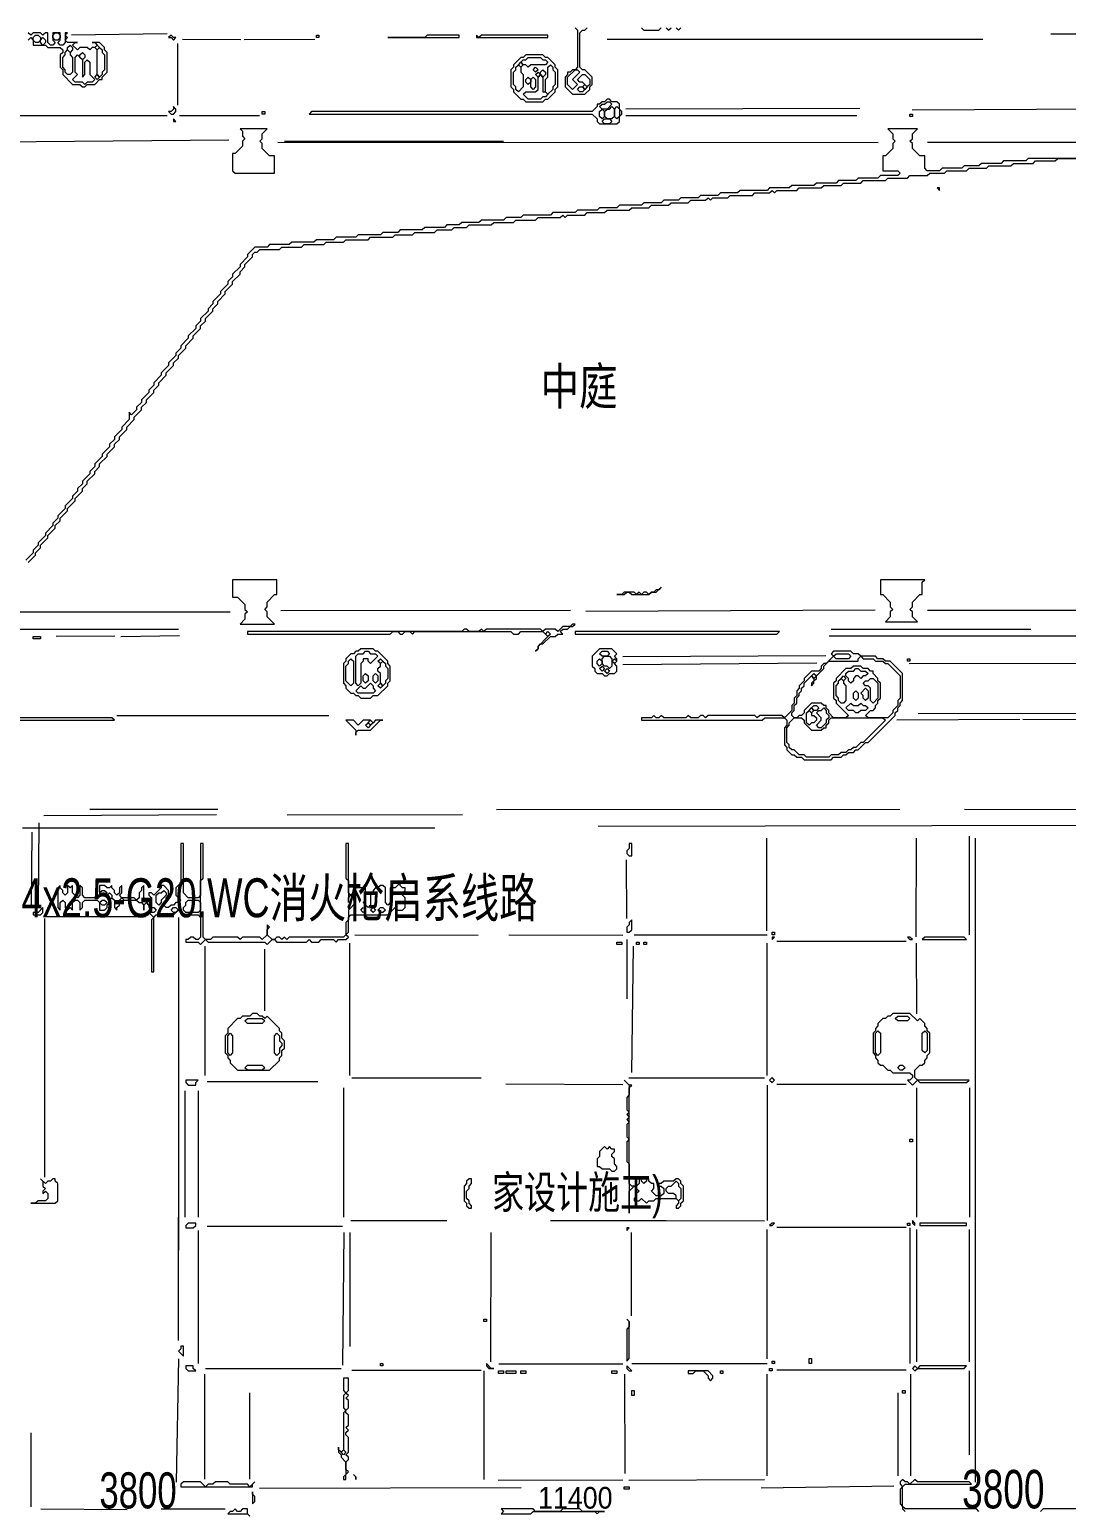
# Model space of a CAD drawing. Extents: x 10 to 1970, y 11 to 1392.
# Drawn here: x 799 to 1220, y 322 to 923 of the extents above; entities that cross this region are included whole.
import ezdxf

# ---------------------------------------------------------------- set-up
doc = ezdxf.new("R2010")
doc.units = 0
for name, color, linetype, lineweight in [('OCR_TEXT', 6, 'Continuous', 0), ('TEXT_FALLBACK_OUTLINE', 2, 'Continuous', 0), ('TRACE_CURVE', 6, 'Continuous', 0), ('TRACE_STRAIGHT', 5, 'Continuous', 0), ('TRACE_TEXT_SYMBOL', 6, 'Continuous', 0)]:
    doc.layers.add(name, color=color, linetype=linetype, lineweight=lineweight)
doc.styles.add('wqy-unicode', font='wqy-unicode.lff')

msp = doc.modelspace()

# ---------------------------------------------------------------- linework, layer by layer
at = {"layer": 'TEXT_FALLBACK_OUTLINE', "color": 2}
for points in [[(927, 643), (931, 639), (931, 637), (931, 638), (932, 639), (937, 639), (941, 643), (942, 643), (939, 643), (938, 642), (937, 643), (934, 643), (932, 641), (930, 643)], [(936, 642), (937, 643), (938, 642), (937, 641)], [(935, 641), (936, 642), (937, 641), (936, 640)]]:
    msp.add_lwpolyline(points, close=True, dxfattribs=at)
at = {"layer": 'TRACE_CURVE', "color": 6}
for points in [[(798, 919), (799, 920), (800, 919), (800, 917), (805, 917), (806, 916), (811, 916), (812, 915), (812, 914), (811, 913), (811, 908), (812, 907), (812, 905), (816, 901), (819, 901), (820, 900), (821, 900), (822, 901), (825, 901), (827, 903), (828, 903), (828, 904), (830, 906), (830, 914), (829, 915), (829, 916), (827, 918), (824, 918), (825, 918), (826, 917), (825, 916), (824, 916), (823, 915), (822, 916), (819, 916), (818, 915), (816, 917), (817, 918), (818, 918), (814, 918), (813, 919), (814, 920), (813, 921), (814, 922), (813, 922), (813, 918)], [(813, 918), (812, 917), (811, 917), (810, 918), (811, 919), (811, 922), (808, 922), (808, 919), (809, 918), (808, 917), (807, 917), (806, 918), (806, 922), (805, 922), (804, 921), (803, 922), (800, 922), (799, 921), (798, 922)], [(1020, 924), (1021, 923), (1021, 908), (1020, 907), (1019, 907), (1018, 906), (1017, 906), (1017, 905), (1016, 904), (1016, 900), (1019, 897), (1024, 897), (1026, 899), (1026, 900), (1027, 901), (1027, 904), (1024, 907), (1023, 907), (1022, 908), (1022, 922), (1023, 923), (1024, 923), (1025, 924)], [(1047, 924), (1048, 923), (1054, 923), (1055, 924)], [(1057, 924), (1058, 923), (1059, 924)], [(1061, 924), (1062, 923), (1063, 924)], [(1147, 883), (1149, 881), (1149, 879), (1150, 878), (1149, 877), (1149, 875), (1146, 872), (1145, 872), (1145, 866), (1151, 866), (1152, 865), (1151, 864), (1144, 864), (1143, 863), (1135, 863), (1134, 862), (1127, 862), (1126, 861), (1118, 861), (1117, 860), (1108, 860), (1107, 859), (1099, 859), (1098, 858), (1087, 858), (1086, 857), (1079, 857), (1078, 856), (1071, 856), (1070, 855), (1063, 855), (1062, 854), (1056, 854), (1055, 853), (1048, 853), (1047, 852), (1038, 852), (1037, 851), (1030, 851), (1029, 850), (1021, 850), (1020, 849), (1011, 849), (1010, 848), (999, 848), (998, 847), (992, 847), (991, 846), (982, 846), (981, 845), (974, 845), (973, 844), (968, 844), (967, 843), (959, 843), (958, 842), (949, 842), (948, 841), (942, 841), (941, 840), (932, 840), (931, 839), (923, 839), (922, 838)], [(1184, 868), (1178, 868), (1177, 867), (1169, 867), (1168, 866), (1163, 866), (1162, 867), (1162, 872), (1160, 872), (1157, 875), (1157, 877), (1156, 878), (1157, 879), (1157, 881), (1159, 883), (1147, 883)], [(996, 846), (1004, 846), (1005, 847), (1014, 847), (1015, 848), (1016, 847), (1017, 848), (1024, 848), (1025, 849), (1032, 849), (1033, 850), (1042, 850), (1043, 851), (1050, 851), (1051, 852), (1058, 852), (1059, 853), (1066, 853), (1067, 854), (1073, 854), (1074, 855), (1075, 854), (1076, 855), (1082, 855), (1083, 856), (1092, 856), (1093, 857), (1099, 857), (1100, 858), (1101, 857), (1102, 858), (1110, 858), (1111, 859), (1120, 859), (1121, 860), (1128, 860), (1129, 861), (1136, 861), (1137, 862), (1146, 862), (1147, 863), (1155, 863), (1156, 864), (1163, 864), (1164, 865), (1170, 865), (1171, 866), (1179, 866), (1180, 867), (1187, 867), (1188, 868), (1197, 868), (1198, 869), (1206, 869), (1207, 870), (1215, 870), (1216, 871), (1225, 871), (1204, 871), (1203, 870), (1194, 870), (1193, 869), (1185, 869), (1184, 868)], [(841, 766), (844, 769), (844, 770), (846, 772), (846, 773), (849, 776), (849, 777), (851, 779), (851, 780), (854, 783), (854, 784), (857, 787), (857, 788), (859, 790), (859, 791), (862, 794), (862, 795), (865, 798), (865, 799), (868, 802), (868, 803), (870, 805), (870, 806), (873, 809), (873, 810), (875, 812), (875, 813), (878, 816), (878, 817), (881, 820), (881, 821), (884, 824), (884, 825), (886, 827), (886, 828), (889, 831), (889, 832), (890, 833), (891, 833), (892, 834), (900, 834), (901, 835), (909, 835), (910, 836), (918, 836), (919, 837), (926, 837), (927, 838), (936, 838), (937, 839), (946, 839), (947, 840), (954, 840), (955, 841), (963, 841), (964, 842), (970, 842), (971, 843), (976, 843), (977, 844), (986, 844), (987, 845), (995, 845), (996, 846)], [(922, 838), (915, 838), (914, 837), (905, 837), (904, 836), (896, 836), (895, 835), (890, 835), (887, 832), (887, 831), (884, 828), (884, 827), (881, 824), (881, 823), (879, 821), (879, 820), (876, 817), (876, 816), (873, 813), (873, 812), (871, 810), (871, 809), (868, 806), (868, 805), (866, 803), (866, 802), (863, 799), (863, 798), (860, 795), (860, 794), (858, 792), (858, 791), (855, 788), (855, 787), (852, 784), (852, 783), (849, 780), (849, 779), (847, 777), (847, 776), (844, 773), (844, 772), (842, 770), (842, 769), (840, 767), (839, 768), (839, 765), (836, 762), (836, 761), (833, 758), (833, 757), (831, 755), (831, 754), (828, 751), (828, 750), (825, 747), (825, 746), (823, 744), (823, 743), (820, 740), (820, 739), (818, 737), (818, 736), (816, 734)], [(798, 707), (801, 710), (801, 711), (803, 713), (803, 714), (806, 717), (806, 718), (809, 721), (809, 722), (811, 724), (811, 725), (814, 728), (814, 729), (817, 732), (817, 733), (820, 736), (820, 737), (822, 739), (822, 740), (825, 743), (825, 744), (827, 746), (827, 747), (830, 750), (830, 751), (833, 754), (833, 755), (835, 757), (835, 758), (838, 761), (838, 762), (841, 765), (841, 766)], [(816, 734), (816, 733), (813, 730), (813, 729), (810, 726), (810, 725), (808, 723), (808, 722), (805, 719), (805, 718), (802, 715), (802, 714), (800, 712), (800, 711), (797, 708)], [(754, 643), (833, 643), (832, 644), (769, 644)]]:
    msp.add_lwpolyline(points, dxfattribs=at)
for points in [[(800, 920), (801, 921), (802, 921), (803, 920), (803, 919), (802, 918), (801, 918), (800, 919)], [(803, 919), (804, 920), (805, 919), (805, 918), (804, 917), (803, 918)], [(808, 921), (809, 922), (810, 922), (811, 921), (811, 920), (810, 919), (809, 919), (808, 920)], [(813, 914), (814, 915), (815, 914), (815, 913), (816, 912), (816, 906), (815, 905), (814, 905), (813, 906), (813, 907), (812, 908), (812, 912), (813, 913)], [(814, 916), (815, 917), (816, 916), (816, 915), (815, 914), (814, 915)], [(819, 913), (820, 914), (821, 913), (821, 912), (820, 911), (819, 912)], [(825, 916), (826, 917), (827, 916), (826, 915)], [(826, 915), (827, 916), (828, 915), (828, 914), (829, 913), (829, 907), (828, 906), (828, 905), (827, 904), (826, 905)], [(817, 912), (818, 913), (820, 911), (820, 904), (821, 905), (821, 910), (822, 911), (823, 910), (823, 905), (825, 903), (824, 902), (822, 902), (821, 901), (820, 902), (817, 902), (816, 903), (818, 905), (817, 906)], [(825, 904), (826, 905), (827, 904), (826, 903)], [(1020, 907), (1021, 907), (1022, 906), (1019, 903), (1021, 901), (1019, 899), (1017, 901), (1017, 904)], [(1023, 905), (1024, 905), (1026, 903), (1026, 901), (1025, 900), (1023, 902), (1022, 902), (1021, 903)], [(1021, 899), (1022, 900), (1023, 900), (1024, 899), (1023, 898), (1022, 898)], [(1023, 900), (1024, 901), (1025, 900), (1024, 899)]]:
    msp.add_lwpolyline(points, close=True, dxfattribs=at)
at = {"layer": 'TRACE_STRAIGHT', "color": 5}
for p, q in [((815.63, 921.2), (854.39, 921.71)), ((860.62, 919.37), (884.38, 919.27)), ((885.62, 919.31), (914.37, 919.32)), ((1033.12, 919.34), (1185.62, 919.33)), ((1213.13, 921.49), (1285.62, 921.93)), ((858.61, 917.62), (858.61, 892.62)), ((1040.62, 891.07), (1135.63, 891.33)), ((1156.87, 890.7), (1281.87, 891.48)), ((756.88, 888.4), (854.38, 888.39)), ((859.37, 888.43), (891.88, 888.37)), ((1040.62, 888.4), (1134.38, 888.42)), ((780.65, 877.67), (879.39, 878.51)), ((899.37, 877.53), (1143.12, 877.52)), ((902, 878), (991, 878)), ((1163.13, 877.53), (1261.88, 877.58)), ((780, 687), (880, 687)), ((900.62, 687.62), (1018.12, 687.74)), ((1024.35, 687.23), (1141.86, 687.81)), ((1163.13, 687.67), (1260.63, 687.63)), ((780, 680), (859, 680)), ((1124, 680), (1205, 680)), ((809.37, 677.2), (833.13, 677.3)), ((835.59, 677.01), (859.38, 677.42)), ((1123.12, 677.29), (1271.88, 677.29)), ((1039.37, 668.84), (1121.87, 669.25)), ((1039.37, 665.59), (1118.13, 666.34)), ((1155.62, 666.09), (1275.63, 666.14)), ((834, 645), (920, 645)), ((1150.62, 643.14), (1200.63, 643.42)), ((1159.37, 645.8), (1259.37, 645.91)), ((1201.87, 643.51), (1270.64, 643.11)), ((823, 607), (875, 607)), ((988.12, 606.86), (1151.88, 606.88)), ((1178.12, 606.95), (1250.63, 606.67)), ((802.19, 567.62), (802.4, 601.37)), ((804.38, 604.4), (874.38, 604.75)), ((903.12, 604.63), (974.38, 604.78)), ((795.62, 599.43), (963.12, 599.31)), ((799.3, 567.63), (799.57, 597.62)), ((1029.38, 600.05), (1240.42, 600.42)), ((1097.84, 557.62), (1097.88, 595.13)), ((1158.57, 555.12), (1158.6, 595.12)), ((1180, 596), (1180, 556)), ((1182.65, 333.88), (1182.66, 595.12)), ((1040.77, 586.39), (1040.95, 562.62)), ((804.7, 457.62), (804.7, 562.62)), ((805.62, 563.44), (845.63, 563.4)), ((859, 563), (859, 428)), ((930.62, 555.89), (980.63, 555.75)), ((993.12, 555.92), (1039.38, 555.86)), ((1041, 554), (1041, 530)), ((1044, 556), (1098, 556)), ((1101.87, 553.42), (1154.38, 553.38)), ((869.7, 551.38), (869.7, 498.88)), ((893.92, 550.13), (893.95, 525.12)), ((928.59, 498.88), (928.59, 552.62)), ((1043.04, 500.13), (1043.74, 551.37)), ((1097.87, 552.62), (1097.87, 498.88)), ((1158.57, 552.62), (1158.58, 523.88)), ((870.63, 496.48), (915.63, 496.46)), ((926.08, 441.37), (926.12, 493.88)), ((929.37, 497.9), (981.87, 497.95)), ((991.87, 495.48), (1039.38, 495.21)), ((1041.87, 497.93), (1096.87, 497.95)), ((1098, 495), (1098, 440)), ((1101.88, 495.3), (1154.38, 495.3)), ((1158.61, 493.88), (1158.61, 441.38)), ((1180.14, 493.88), (1180.14, 441.38)), ((861.69, 441.37), (861.72, 492.63)), ((867.03, 492.63), (867.06, 441.37)), ((859.03, 391.37), (859.03, 441.38)), ((929, 440), (968, 440)), ((1010, 440), (1057, 440)), ((1044.37, 439.97), (1096.88, 439.94)), ((867, 436), (867, 382)), ((870.62, 437.77), (925.62, 437.7)), ((925.8, 381.37), (926.21, 435.13)), ((928.58, 435.13), (928.62, 388.87)), ((985.86, 382.62), (985.9, 435.13)), ((1042.79, 435.12), (1042.84, 401.37)), ((1097.87, 436.38), (1097.87, 383.88)), ((1101.87, 437.31), (1154.38, 437.28)), ((1156, 437), (1156, 382)), ((1158.59, 436.38), (1158.59, 382.62)), ((1180.15, 382.62), (1180.16, 436.38)), ((858.26, 333.85), (859.11, 383.88)), ((870, 380), (925, 380)), ((929.37, 379.35), (981.88, 379.34)), ((983, 379), (983, 335)), ((989.11, 381.86), (1039.38, 381.82)), ((1043, 382), (1098, 382)), ((1101.87, 379.42), (1154.38, 379.45)), ((1180, 379), (1180, 345)), ((869.69, 335.12), (869.7, 377.62)), ((1040.14, 377.63), (1040.18, 337.36)), ((1097.85, 377.63), (1097.88, 336.37)), ((1156.17, 377.63), (1156.22, 336.37)), ((887.82, 370.13), (887.9, 335.12)), ((1151.05, 370.13), (1151.12, 336.37)), ((799.03, 353.88), (799.08, 323.87)), ((891.87, 331.44), (998.13, 331.63)), ((988.85, 334.72), (1039.38, 334.8)), ((1041.87, 334.73), (1096.88, 334.87)), ((1095.6, 331.51), (1149.38, 332.39)), ((803.13, 322.99), (838.13, 322.83)), ((852, 323), (878, 323))]:
    msp.add_line(p, q, dxfattribs=at)
at = {"layer": 'TRACE_TEXT_SYMBOL', "color": 6}
for points in [[(856, 921), (855, 920), (856, 920), (857, 919), (858, 920), (857, 920)], [(915, 921), (916, 921), (916, 920), (915, 920)], [(960, 921), (959, 920), (944, 920), (973, 920), (973, 921)], [(980, 921), (980, 920), (1009, 920), (1009, 921), (982, 921), (981, 920)], [(1000, 913), (999, 912), (998, 912), (995, 909), (995, 908), (994, 907), (994, 900), (995, 899), (995, 898), (998, 895), (999, 895), (1000, 894), (1007, 894), (1008, 895), (1009, 895), (1012, 898), (1012, 899), (1013, 900), (1013, 907), (1012, 908), (1012, 909), (1009, 912), (1008, 912), (1007, 913)], [(996, 908), (997, 909), (998, 908), (998, 906), (999, 905), (999, 900), (997, 898), (996, 899), (996, 900), (995, 901), (995, 906), (996, 907)], [(997, 909), (998, 910), (999, 909), (998, 908)], [(1000, 911), (1001, 912), (1006, 912), (1007, 911), (1008, 911), (1009, 910), (1008, 909), (1002, 909), (1001, 908), (1000, 909), (999, 909), (998, 910), (999, 911)], [(1003, 907), (1004, 908), (1005, 907), (1004, 906)], [(1009, 908), (1010, 909), (1011, 908), (1011, 907), (1012, 906), (1012, 901), (1011, 900), (1011, 899), (1009, 897), (1008, 898), (1008, 903), (1009, 904)], [(1005, 904), (1006, 905), (1007, 904), (1007, 898), (1008, 898), (1009, 897), (1008, 896), (1007, 896), (1006, 895), (1001, 895), (999, 897), (1000, 898), (1004, 898), (1005, 899)], [(1000, 903), (1001, 904), (1002, 903), (1002, 902), (1001, 901), (1000, 902)], [(1002, 903), (1003, 904), (1004, 903), (1004, 900), (1003, 899), (1002, 900)], [(1004, 905), (1005, 906), (1006, 905), (1005, 904)], [(1006, 906), (1007, 907), (1008, 906), (1008, 905), (1007, 904), (1006, 905)], [(857, 892), (857, 891), (856, 890), (855, 890), (856, 889), (857, 889), (858, 890), (858, 891)], [(893, 890), (894, 890), (894, 889), (893, 889)], [(1033, 895), (1032, 894), (1031, 894), (1030, 893), (1029, 893), (1029, 892), (1027, 890), (913, 890), (912, 889), (1027, 889), (1029, 887), (1029, 886), (1030, 885), (1037, 885), (1038, 886), (1038, 888), (1039, 889), (1039, 890), (1038, 891), (1038, 893), (1037, 894), (1035, 894), (1034, 895)], [(1032, 893), (1033, 894), (1034, 894), (1035, 893), (1033, 891), (1031, 891), (1030, 892), (1031, 893)], [(1030, 890), (1031, 891), (1032, 890), (1032, 888), (1031, 887), (1030, 888)], [(1034, 891), (1035, 892), (1036, 891), (1036, 888), (1035, 887), (1033, 887), (1032, 888), (1032, 890), (1033, 891)], [(1036, 891), (1037, 892), (1038, 891), (1038, 888), (1037, 887), (1036, 888)], [(857, 887), (857, 886), (858, 886)], [(1031, 886), (1032, 887), (1034, 887), (1035, 886), (1034, 885), (1032, 885)], [(1156, 889), (1157, 889), (1157, 888), (1156, 888)], [(884, 883), (885, 882), (885, 880), (886, 879), (885, 878), (885, 876), (882, 873), (881, 873), (881, 866), (882, 865), (898, 865), (898, 872), (896, 872), (893, 875), (893, 877), (892, 878), (893, 879), (893, 881), (895, 883)], [(1167, 859), (1168, 858), (1168, 859)], [(881, 700), (881, 693), (883, 693), (886, 690), (886, 688), (887, 687), (886, 686), (886, 684), (884, 682), (898, 682), (895, 685), (895, 687), (894, 688), (895, 689), (895, 691), (898, 694), (899, 694), (899, 700)], [(1055, 697), (1054, 696), (1053, 696), (1052, 695), (1051, 695), (1050, 694), (1049, 695), (1048, 695), (1047, 694), (1046, 695), (1045, 694), (1044, 695), (1040, 695), (1039, 694), (1037, 694), (1040, 694), (1041, 695), (1042, 695), (1043, 694), (1050, 694), (1051, 695), (1053, 695)], [(1144, 700), (1144, 694), (1145, 694), (1148, 691), (1148, 689), (1149, 688), (1148, 687), (1148, 685), (1146, 683), (1159, 683), (1157, 685), (1157, 687), (1156, 688), (1157, 689), (1157, 691), (1160, 694), (1161, 694), (1161, 699), (1162, 700)], [(1019, 682), (1018, 681), (1015, 681), (1013, 679), (1012, 680), (1008, 680), (1007, 679), (1006, 680), (984, 680), (983, 679), (982, 680), (981, 679), (977, 679), (976, 680), (975, 680), (974, 679), (887, 679), (887, 678), (945, 678), (946, 679), (948, 679), (949, 678), (950, 678), (951, 679), (953, 679), (954, 678), (955, 679), (994, 679), (995, 678), (997, 678), (998, 679), (1007, 679), (1009, 677), (1005, 673), (1005, 672), (1004, 671), (1005, 672), (1005, 673), (1006, 674), (1007, 674), (1010, 677), (1012, 677), (1013, 678), (1015, 678), (1014, 679), (1015, 680), (1017, 680), (1018, 681), (1019, 681), (1020, 682)], [(1008, 678), (1009, 679), (1010, 678), (1009, 677)], [(1020, 679), (1020, 678), (1102, 678), (1103, 679)], [(800, 677), (803, 677), (803, 676), (800, 676)], [(933, 672), (932, 671), (931, 671), (930, 670), (929, 670), (927, 668), (927, 667), (926, 666), (926, 658), (927, 657), (927, 656), (929, 654), (930, 654), (931, 653), (932, 653), (933, 652), (937, 652), (938, 653), (940, 653), (944, 657), (944, 658), (945, 659), (945, 665), (944, 666), (944, 667), (940, 671), (939, 671), (938, 672)], [(928, 667), (929, 668), (930, 667), (930, 658), (929, 657), (927, 659), (927, 665), (928, 666)], [(934, 670), (935, 671), (936, 671), (937, 670), (939, 670), (940, 669), (937, 666), (936, 667), (936, 668), (934, 668), (934, 667), (933, 666), (933, 658), (932, 657), (931, 658), (931, 669), (932, 670)], [(940, 667), (941, 668), (942, 667), (941, 666)], [(941, 666), (942, 667), (943, 666), (943, 665), (944, 664), (944, 660), (943, 659), (943, 658), (942, 657), (941, 658), (941, 662), (940, 663), (940, 664), (941, 665)], [(1030, 672), (1027, 669), (1027, 665), (1028, 664), (1028, 663), (1029, 662), (1031, 662), (1032, 661), (1033, 661), (1034, 662), (1036, 662), (1037, 663), (1037, 665), (1036, 666), (1037, 667), (1037, 668), (1036, 669), (1037, 670), (1035, 672)], [(1029, 667), (1030, 668), (1031, 667), (1031, 666), (1030, 665), (1029, 666)], [(1030, 670), (1031, 671), (1033, 671), (1034, 670), (1033, 669), (1031, 669)], [(1031, 668), (1032, 669), (1034, 669), (1035, 668), (1035, 665), (1034, 664), (1033, 665), (1032, 665), (1031, 666)], [(1035, 667), (1036, 668), (1037, 667), (1036, 666)], [(1125, 669), (1126, 670), (1131, 670), (1132, 669), (1131, 668), (1126, 668)], [(1155, 668), (1156, 668), (1156, 667), (1155, 667)], [(934, 661), (935, 662), (936, 661), (936, 659), (935, 658), (934, 659)], [(938, 661), (939, 662), (940, 661), (940, 659), (939, 658), (938, 659)], [(1030, 664), (1031, 665), (1032, 664), (1031, 663)], [(1032, 663), (1033, 664), (1034, 663), (1033, 662)], [(1116, 661), (1117, 662), (1118, 661), (1117, 660)], [(1128, 660), (1129, 661), (1130, 660), (1129, 659)], [(1133, 663), (1134, 664), (1135, 664), (1136, 663), (1138, 663), (1139, 662), (1138, 661), (1137, 661), (1136, 660), (1135, 661), (1134, 661), (1133, 660), (1133, 659), (1132, 658), (1131, 659), (1131, 660), (1130, 661), (1130, 662), (1131, 663)], [(937, 658), (938, 657), (938, 656), (939, 655), (938, 654), (932, 654), (931, 655), (933, 657), (934, 656), (935, 656)], [(940, 657), (941, 658), (942, 657), (941, 656)], [(1127, 659), (1128, 660), (1129, 659), (1129, 658), (1130, 657), (1130, 651), (1129, 650), (1128, 650), (1127, 651), (1127, 652), (1126, 653), (1126, 657), (1127, 658)], [(1133, 654), (1134, 655), (1135, 654), (1135, 652), (1134, 651), (1133, 652)], [(1138, 656), (1139, 655), (1139, 652), (1138, 651), (1137, 652), (1137, 653), (1136, 654)], [(1139, 659), (1140, 660), (1141, 660), (1143, 658), (1143, 652), (1141, 650), (1140, 651), (1140, 656), (1139, 657), (1138, 657), (1137, 658), (1138, 659)], [(1116, 648), (1117, 649), (1118, 649), (1119, 648), (1118, 647), (1117, 647)], [(1132, 650), (1133, 649), (1135, 649), (1136, 650), (1137, 649), (1138, 649), (1139, 648), (1138, 647), (1136, 647), (1135, 646), (1134, 646), (1133, 647), (1131, 647), (1130, 648)], [(1109, 644), (1112, 644), (1113, 643), (1113, 642), (1116, 639), (1120, 639), (1121, 640), (1122, 640), (1122, 641), (1123, 642), (1123, 643), (1124, 644), (1145, 644), (1146, 643), (1137, 634), (1136, 634), (1134, 632), (1133, 632), (1132, 631), (1131, 631), (1130, 630), (1128, 630), (1127, 629), (1124, 629), (1123, 628), (1114, 628), (1113, 629), (1111, 629), (1109, 631), (1108, 631), (1107, 632), (1107, 633), (1106, 634), (1106, 640), (1107, 641), (1107, 642)], [(1114, 646), (1115, 647), (1116, 646), (1116, 645), (1117, 645), (1118, 644), (1118, 643), (1117, 642), (1116, 642), (1115, 641), (1114, 642)], [(1115, 647), (1116, 648), (1117, 647), (1116, 646)], [(1120, 647), (1121, 648), (1122, 647), (1122, 646), (1123, 645), (1123, 644), (1122, 643), (1122, 642), (1120, 640), (1119, 640), (1118, 641), (1120, 643), (1120, 644), (1118, 646), (1119, 647)], [(1042, 593), (1042, 591), (1041, 590), (1041, 589), (1042, 588), (1043, 588), (1043, 593)], [(827, 573), (828, 574), (829, 574), (830, 573), (829, 572), (828, 572)], [(830, 572), (831, 573), (832, 572), (832, 571), (831, 570), (830, 571)], [(852, 573), (853, 574), (854, 573), (854, 572), (852, 570), (852, 569), (851, 568), (850, 569), (850, 572), (851, 573)], [(804, 567), (802, 565), (800, 565), (800, 564), (803, 564), (804, 565)], [(827, 569), (828, 570), (829, 570), (830, 569), (829, 568), (828, 568)], [(856, 566), (857, 567), (858, 567), (859, 566), (858, 565), (857, 565)], [(862, 569), (863, 570), (867, 570), (868, 569), (868, 566), (867, 565), (862, 565), (861, 566), (861, 567), (862, 568)], [(933, 566), (934, 567), (935, 566), (934, 565)], [(937, 566), (938, 567), (939, 566), (938, 565)], [(940, 566), (941, 567), (942, 567), (943, 566), (942, 565), (941, 565)], [(1043, 562), (1042, 561), (1042, 560), (1041, 559), (1041, 557), (1042, 557), (1043, 558)], [(1037, 553), (1039, 553), (1039, 552), (1037, 552)], [(1045, 553), (1046, 553), (1046, 552), (1045, 552)], [(1048, 553), (1049, 553), (1049, 552), (1048, 552)], [(1100, 557), (1101, 557), (1101, 556), (1100, 556)], [(1100, 555), (1100, 554), (1101, 555)], [(1155, 555), (1156, 554), (1157, 554), (1156, 555)], [(1162, 555), (1161, 554), (1179, 554), (1178, 555)], [(889, 524), (888, 523), (885, 523), (884, 522), (883, 522), (879, 518), (879, 516), (878, 515), (878, 508), (879, 507), (879, 506), (880, 505), (880, 504), (883, 501), (896, 501), (900, 505), (900, 506), (901, 507), (901, 509), (902, 510), (902, 513), (901, 514), (901, 516), (900, 517), (900, 518), (895, 523), (894, 522), (893, 523), (892, 523), (891, 524)], [(1149, 524), (1148, 523), (1147, 523), (1146, 522), (1145, 522), (1143, 520), (1143, 519), (1142, 518), (1142, 517), (1141, 516), (1141, 508), (1142, 507), (1142, 506), (1143, 505), (1143, 504), (1144, 503), (1145, 503), (1147, 501), (1148, 501), (1149, 500), (1156, 500), (1157, 499), (1157, 498), (1156, 497), (1155, 497), (1157, 495), (1159, 497), (1160, 496), (1179, 496), (1180, 497), (1159, 497), (1158, 498), (1158, 501), (1160, 503), (1161, 503), (1162, 504), (1162, 505), (1163, 506), (1163, 507), (1164, 508), (1164, 516), (1163, 517), (1163, 518), (1162, 519), (1162, 520), (1160, 522), (1159, 521), (1156, 524)], [(1150, 522), (1151, 523), (1155, 523), (1156, 522), (1155, 521), (1151, 521)], [(886, 521), (887, 522), (893, 522), (894, 521), (893, 520), (887, 520)], [(1142, 516), (1143, 517), (1144, 516), (1144, 508), (1143, 507), (1142, 508)], [(1161, 516), (1162, 517), (1163, 516), (1163, 509), (1162, 508), (1161, 509)], [(879, 515), (880, 516), (881, 515), (881, 508), (880, 507), (879, 508)], [(898, 515), (899, 516), (900, 515), (900, 513), (901, 512), (901, 511), (900, 510), (900, 508), (899, 507), (898, 508)], [(886, 502), (887, 503), (893, 503), (894, 502), (893, 501), (887, 501)], [(1151, 502), (1152, 503), (1153, 503), (1154, 502), (1153, 501), (1152, 501)], [(862, 497), (862, 496), (863, 495), (866, 495), (866, 496), (867, 497)], [(1100, 498), (1099, 497), (1100, 496), (1101, 497)], [(1032, 470), (1030, 468), (1030, 466), (1029, 465), (1029, 462), (1030, 462), (1031, 461), (1034, 461), (1035, 460), (1036, 460), (1037, 461), (1037, 462), (1036, 463), (1036, 465), (1035, 466), (1035, 467), (1036, 468), (1036, 469), (1035, 469), (1034, 470), (1033, 469)], [(1156, 473), (1157, 473), (1157, 472), (1156, 472)], [(803, 457), (804, 456), (804, 454), (805, 453), (804, 452), (804, 451), (805, 452), (806, 451), (806, 449), (805, 448), (802, 448), (801, 447), (799, 447), (809, 447), (810, 448), (810, 455), (809, 456), (809, 457), (808, 457), (807, 456), (806, 456), (805, 455)], [(977, 457), (976, 456), (976, 455), (975, 454), (975, 448), (976, 447), (976, 446), (977, 445), (978, 445), (978, 446), (977, 447), (977, 448), (976, 449), (976, 452), (977, 453), (977, 454), (978, 455), (978, 457)], [(1061, 456), (1062, 455), (1062, 454), (1063, 453), (1063, 449), (1062, 448), (1061, 449), (1061, 450), (1060, 451), (1058, 451), (1057, 452), (1057, 453), (1058, 454), (1059, 454)], [(863, 439), (862, 438), (862, 437), (865, 437), (866, 438), (866, 439)], [(1100, 439), (1099, 438), (1100, 438), (1101, 439)], [(1155, 439), (1156, 439), (1156, 438), (1155, 438)], [(1157, 440), (1157, 439), (1158, 438), (1158, 439)], [(1160, 439), (1160, 438), (1179, 438), (1179, 439)], [(1041, 437), (1041, 436), (1042, 437)], [(983, 400), (984, 400), (984, 399), (983, 399)], [(1041, 400), (1042, 399), (1042, 397), (1041, 396), (1041, 383), (1042, 384), (1042, 399)], [(860, 389), (860, 388), (859, 387), (861, 385), (861, 389)], [(862, 381), (862, 380), (863, 379), (866, 379), (865, 380), (865, 381)], [(941, 382), (942, 382), (942, 381), (941, 381)], [(984, 382), (984, 381), (985, 380), (987, 380), (986, 380)], [(989, 379), (991, 379), (991, 378), (989, 378)], [(992, 379), (996, 379), (996, 378), (992, 378)], [(998, 379), (1000, 379), (1000, 378), (998, 378)], [(1035, 379), (1037, 379), (1037, 378), (1035, 378)], [(1041, 381), (1041, 380), (1042, 379), (1043, 379)], [(1066, 379), (1066, 378), (1068, 378), (1069, 379), (1072, 379), (1074, 377), (1074, 376), (1075, 375), (1076, 376), (1076, 377), (1074, 379)], [(1079, 379), (1080, 379), (1080, 378), (1079, 378)], [(1099, 380), (1100, 380), (1100, 379), (1099, 379)], [(1100, 383), (1101, 383), (1101, 382), (1100, 382)], [(1115, 384), (1116, 384), (1116, 382), (1115, 382)], [(1158, 381), (1157, 380), (1158, 379), (1159, 380), (1178, 380), (1179, 381), (1160, 381), (1159, 380)], [(926, 376), (926, 371), (927, 370), (926, 369), (926, 364), (927, 363), (926, 362), (926, 347), (925, 346), (924, 347), (924, 348), (924, 346), (925, 345), (925, 344), (927, 342), (927, 337), (926, 336), (926, 335), (927, 335), (927, 337), (928, 338), (927, 339), (927, 342), (928, 343), (928, 344), (927, 345), (928, 346), (928, 352), (927, 353), (927, 354), (928, 355), (927, 356), (928, 357), (928, 361), (927, 362), (927, 363), (928, 364), (928, 367), (927, 368), (928, 369), (927, 370), (928, 371), (928, 376)], [(1043, 371), (1044, 371), (1044, 369), (1043, 369)], [(1153, 371), (1154, 371), (1154, 370), (1153, 370)], [(925, 346), (926, 347), (927, 346), (926, 345)], [(930, 337), (931, 336), (931, 335), (931, 336)], [(861, 334), (860, 333), (860, 332), (889, 332), (889, 333), (890, 334), (888, 332), (887, 333), (880, 333), (879, 334), (874, 334), (873, 333), (871, 333), (870, 332), (868, 334)], [(1040, 332), (1042, 332), (1042, 331), (1040, 331)], [(889, 330), (889, 325), (890, 326), (890, 328), (889, 329)], [(882, 323), (881, 322), (880, 322), (879, 321), (887, 321), (888, 320), (887, 321), (887, 323), (885, 323), (884, 322), (883, 322)], [(990, 323), (991, 322), (990, 321), (1002, 321), (1003, 322), (1028, 322), (1029, 321), (1030, 322), (1032, 322), (1023, 322), (1022, 323), (1015, 323), (1014, 322), (1004, 322), (1003, 323)]]:
    msp.add_lwpolyline(points, close=True, dxfattribs=at)
for points in [[(1125, 671), (1124, 670), (1125, 669), (1122, 666), (1121, 666), (1120, 665), (1120, 664), (1119, 663), (1116, 663), (1113, 660), (1113, 659), (1111, 657), (1111, 656), (1110, 655), (1110, 653), (1109, 652), (1109, 650), (1108, 649), (1108, 647), (1105, 644), (1104, 645), (1095, 645), (1094, 644), (1093, 645), (1074, 645), (1073, 644), (1072, 645), (1071, 645), (1070, 644), (1067, 644), (1066, 645), (1065, 644), (1056, 644), (1055, 645), (1054, 644), (1053, 644), (1052, 645), (1051, 644), (1047, 644), (1047, 643), (1096, 643), (1097, 644), (1105, 644), (1106, 643), (1106, 641), (1105, 640), (1105, 633), (1106, 632), (1106, 631), (1108, 629), (1109, 629), (1110, 628), (1112, 628), (1113, 627), (1124, 627), (1125, 628), (1128, 628), (1129, 629), (1130, 629), (1131, 630), (1133, 630), (1134, 631), (1135, 631), (1138, 634)], [(1135, 668), (1136, 669), (1137, 668), (1141, 668), (1142, 667), (1145, 667), (1146, 666), (1147, 666), (1152, 661), (1152, 652), (1151, 651), (1151, 649), (1149, 647), (1149, 646), (1147, 644), (1139, 644), (1138, 645), (1140, 647), (1141, 647), (1142, 648), (1142, 649), (1143, 650), (1143, 651), (1144, 652), (1144, 658), (1143, 659), (1143, 660), (1141, 662), (1141, 663), (1140, 663), (1139, 664), (1137, 664), (1136, 665), (1133, 665), (1132, 664), (1130, 664), (1126, 660), (1126, 659), (1125, 658), (1125, 652), (1126, 651), (1126, 650), (1131, 645), (1130, 644), (1125, 644), (1123, 646), (1123, 647), (1122, 648), (1122, 649), (1121, 649), (1120, 650), (1116, 650), (1113, 647), (1113, 646), (1112, 645), (1111, 645), (1110, 644), (1109, 644), (1108, 645), (1108, 646), (1109, 647), (1109, 649), (1110, 650), (1110, 652)], [(1110, 652), (1111, 653), (1111, 654), (1112, 655), (1112, 656), (1113, 657), (1113, 658), (1116, 661), (1117, 660), (1117, 659), (1116, 658), (1116, 657), (1117, 658), (1117, 659), (1118, 660), (1118, 661), (1121, 664), (1121, 665), (1123, 667), (1135, 667), (1135, 668)], [(1138, 634), (1139, 634), (1150, 645), (1150, 646), (1151, 647), (1151, 648), (1152, 649), (1152, 650), (1153, 651), (1153, 662), (1148, 667), (1146, 667), (1145, 668), (1143, 668), (1142, 669), (1136, 669), (1135, 670), (1133, 670), (1132, 671), (1125, 671)], [(860, 593), (860, 577), (858, 575), (858, 572), (860, 570), (859, 569), (858, 569), (857, 568), (856, 568), (855, 567), (854, 567), (853, 568), (853, 569), (854, 570), (854, 571), (855, 572), (855, 574), (853, 576), (852, 576), (852, 575), (849, 572), (848, 573), (847, 573), (847, 572), (848, 571), (848, 569), (847, 568), (846, 569), (846, 570), (845, 571), (845, 576), (844, 575), (844, 574), (843, 573), (843, 571), (842, 570), (841, 571), (836, 571), (835, 572), (836, 573), (836, 576), (835, 575), (835, 573), (834, 572), (833, 573), (833, 574), (832, 575), (832, 576), (831, 575), (830, 575), (829, 576), (827, 576), (827, 572), (826, 571), (821, 571), (820, 572), (820, 575), (819, 576), (819, 572), (818, 571), (816, 573), (816, 576), (815, 575), (814, 576)], [(936, 567), (934, 569), (935, 570), (935, 576), (934, 575), (930, 575), (930, 573), (929, 572), (928, 573), (928, 593), (927, 593), (927, 579), (928, 578), (928, 569), (928, 571), (929, 572), (930, 571), (930, 570), (931, 569), (928, 566), (928, 562), (927, 561), (927, 556), (926, 555), (904, 555), (903, 554), (902, 555), (901, 554), (900, 555), (899, 555), (898, 554), (897, 554), (895, 556), (895, 558), (896, 559), (895, 560), (895, 556), (893, 554), (892, 555), (885, 555), (884, 554), (883, 555), (873, 555), (872, 554), (870, 554), (869, 555), (869, 563), (868, 564), (868, 578), (869, 579), (869, 593), (868, 593), (868, 572), (867, 571), (863, 571), (861, 573), (861, 593), (860, 593)], [(861, 564), (867, 564), (868, 563), (868, 555), (867, 554), (866, 554), (865, 555), (864, 555), (863, 554), (862, 554), (862, 553), (867, 553), (868, 552), (870, 554), (871, 553), (894, 553), (895, 552), (897, 554), (898, 554), (899, 553), (911, 553), (912, 554), (913, 553), (916, 553), (917, 554), (922, 554), (923, 553), (924, 554), (927, 554), (928, 555), (927, 556), (928, 557), (928, 563), (929, 564), (945, 564), (945, 565), (947, 567), (948, 566), (950, 566), (951, 567), (951, 571), (950, 572), (950, 573), (951, 574), (951, 575), (950, 575), (949, 576), (949, 577), (947, 575), (945, 575), (945, 569), (944, 568), (943, 569), (943, 575), (942, 576), (941, 576), (940, 575), (939, 576), (939, 575), (938, 574), (938, 573), (937, 572), (937, 568), (936, 567)], [(814, 576), (814, 573), (813, 572), (812, 573), (812, 574), (811, 575), (811, 576), (810, 575), (810, 567), (811, 566), (811, 569), (812, 570), (813, 569), (813, 567), (814, 566), (815, 567), (816, 566), (816, 569), (817, 570), (818, 570), (819, 569), (819, 566), (820, 567), (820, 569), (821, 570), (826, 570), (827, 569), (827, 566), (829, 566), (830, 567), (830, 568), (831, 569), (831, 570), (832, 571), (833, 570), (833, 567), (834, 566), (834, 567), (835, 568), (835, 570), (836, 571), (837, 570), (842, 570), (843, 569), (844, 569), (845, 568), (845, 566), (845, 568), (846, 569), (847, 568), (847, 567), (849, 567), (850, 566), (849, 565), (847, 565), (849, 563), (848, 562), (848, 541), (849, 541), (849, 563), (850, 564), (857, 564), (859, 566), (861, 564)], [(1040, 497), (1042, 495), (1042, 491), (1041, 490), (1041, 485), (1042, 484), (1041, 483), (1042, 482), (1041, 481), (1042, 480), (1041, 479), (1041, 474), (1042, 473), (1041, 472), (1041, 464), (1042, 463), (1042, 443), (1042, 452), (1044, 454), (1046, 452), (1045, 451), (1045, 450), (1044, 449), (1044, 448), (1046, 448), (1047, 449), (1049, 447), (1050, 448), (1052, 448), (1053, 449), (1061, 449), (1062, 448), (1062, 447), (1061, 446), (1061, 445), (1062, 445), (1063, 446), (1063, 447), (1064, 448), (1064, 454), (1063, 455), (1063, 456), (1062, 457), (1061, 457), (1060, 456), (1056, 456), (1055, 455), (1054, 455), (1054, 454), (1055, 454), (1056, 453), (1056, 451), (1055, 450), (1053, 450), (1051, 452), (1052, 453), (1052, 455), (1051, 455), (1050, 456), (1050, 457), (1049, 457), (1049, 456), (1048, 455), (1047, 456)], [(1047, 456), (1047, 457), (1046, 457), (1046, 455), (1045, 454), (1043, 454), (1042, 455), (1042, 494), (1043, 495), (1042, 495), (1040, 497)], [(1184, 322), (1183, 323), (1154, 323), (1153, 324), (1153, 332), (1154, 333), (1181, 333), (1180, 334), (1159, 334), (1158, 335), (1156, 333), (1155, 334), (1154, 334), (1153, 335), (1152, 334), (1152, 333), (1153, 332), (1152, 331), (1152, 325), (1153, 324), (1153, 323), (1154, 322)], [(1239, 323), (1210, 323), (1209, 322)]]:
    msp.add_lwpolyline(points, dxfattribs=at)

# ---------------------------------------------------------------- texts
at = {"layer": 'OCR_TEXT', "color": 6, "style": 'wqy-unicode'}
for s, height, width, p in [('中庭', 14.961, 0.766185, (1006, 771.04)), ('NH-BV-4x2.5-G20.WC消火枪启系线路', 15.8172, 0.72, (742.84, 563.07)), ('家设计施工)', 13.235, 0.72, (986.32, 444.93)), ('3800', 14.642, 0.72, (826.91, 323.2)), ('3800', 15.618, 0.72, (1177.17, 323.21)), ('11400', 8.785, 0.925449, (1005, 323.12))]:
    msp.add_text(s, height=height, dxfattribs=dict(at, width=width)).set_placement(p)

doc.saveas('drawing.dxf')
